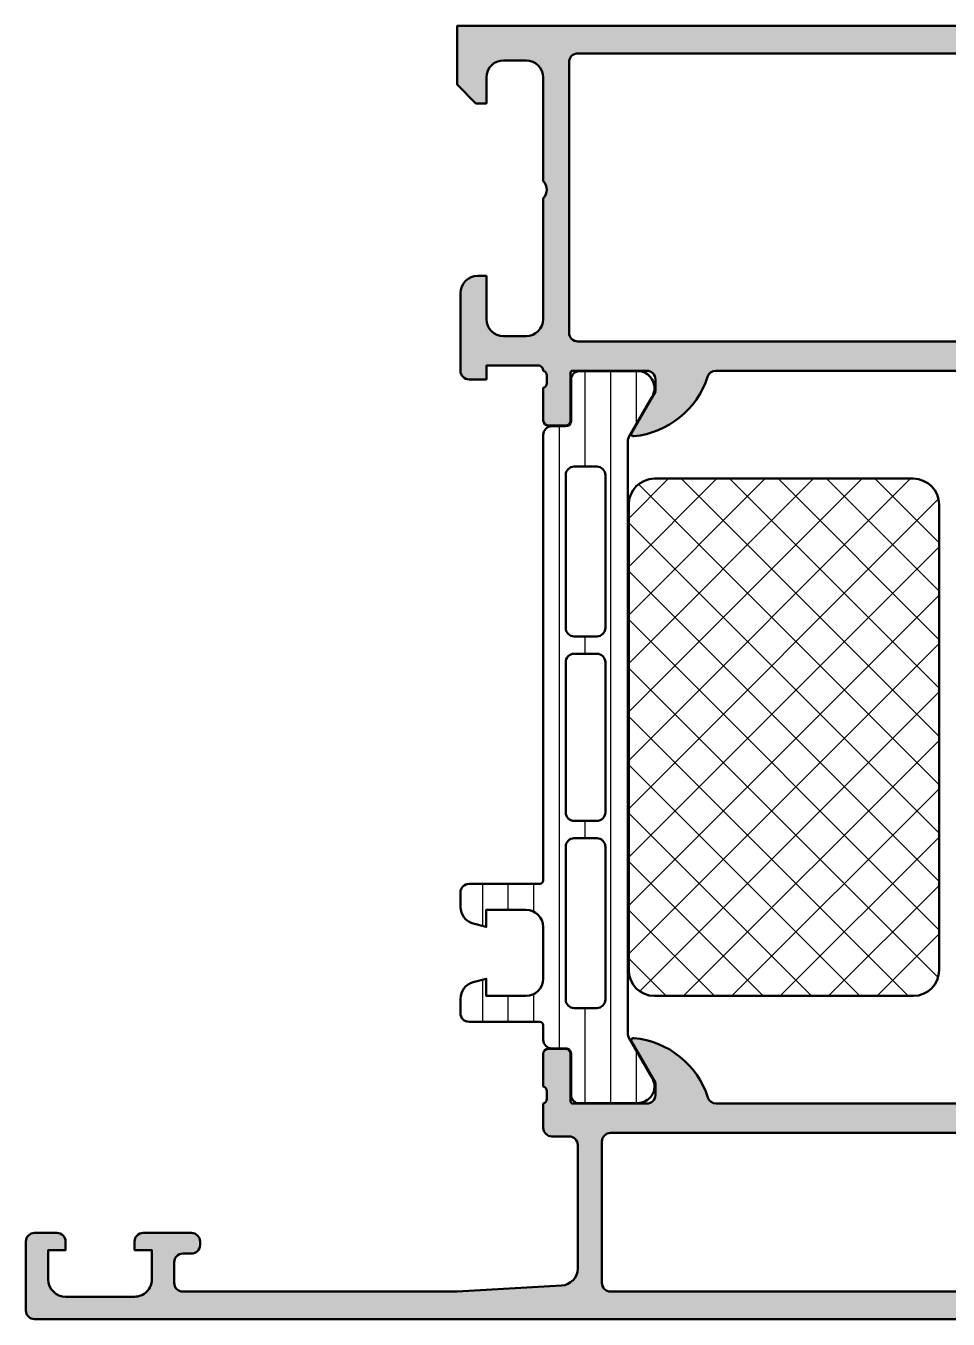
# Model space of a CAD drawing. Extents: x -25 to 69, y 0 to 75.
# Drawn here: x -25 to 28.5, y 0 to 75 of the extents above; entities that cross this region are included whole.
import ezdxf

# ---------------------------------------------------------------- set-up
doc = ezdxf.new("R2010")
doc.units = 0
for name, color, linetype, lineweight in [('0S-Alu contour', 7, 'Continuous', 50), ('0S-Alu hatch', 252, 'Continuous', 25), ('0S-Plastic contour', 254, 'Continuous', 50), ('0S-Plastic hatch', 253, 'Continuous', 25), ('0S-PT contour', 91, 'Continuous', 50), ('0S-PT hatch', 103, 'Continuous', 25)]:
    doc.layers.add(name, color=color, linetype=linetype, lineweight=lineweight)

# ---------------------------------------------------------------- blocks, each defined once
blk = doc.blocks.new('357300__78AA64C2_4FDB_42EE_8AF4_9098BC7667B7_')
at = {"layer": '0S-Alu hatch'}
h = blk.add_hatch(color=256, dxfattribs=at)
edge = h.paths.add_edge_path()
edge.add_line((69.0003723144473, 74.49993932819416), (69.0003723144473, 70.49993908977558))
edge.add_ellipse((68.50034564150978, 70.4999657627131), major_axis=(-0.5000266736489304, 0), ratio=1, start_angle=90.003056330449, end_angle=179.9969436696916, ccw=False)
edge.add_line((68.5003723144473, 69.99993908977558), (67.2003234863223, 69.99993908977558))
edge.add_ellipse((67.20035015925983, 70.49996576271309), major_axis=(-0.5000266736489161, 0), ratio=1, start_angle=0.003056330070023705, end_angle=89.996943669551, ccw=False)
edge.add_line((66.70032348632232, 70.49993908977679), (66.7003234863223, 70.99993932819415))
edge.add_line((66.7003234863223, 70.99993932819415), (67.7003234863223, 70.99993932819415))
edge.add_line((67.7003234863223, 70.99993932819415), (67.7003234863223, 72.69995153522541))
edge.add_arc((66.70033519282032, 72.69996324172342), 0.9999882935705072, 359.999329259861, 450.0006707407811)
edge.add_line((66.7003234863223, 73.69995153522541), (62.70032348632231, 73.69995153522541))
edge.add_arc((62.70043810761055, 72.69983691393716), 1.000114627856514, 90.00656656336221, 179.9934334366156)
edge.add_line((61.7003234863223, 72.6999515352258), (61.7003234863223, 70.99993932819415))
edge.add_line((61.7003234863223, 70.99993932819415), (62.70032348632231, 70.99993932819415))
edge.add_line((62.70032348632231, 70.99993932819415), (62.70032348632231, 70.49993908977558))
edge.add_ellipse((62.20039115037792, 70.49987142571996), major_axis=(-0.4999323405234305, 0), ratio=1, start_angle=89.99224522098501, end_angle=180.0077547790363, ccw=False)
edge.add_line((62.2003234863223, 69.99993908977558), (59.40033569335355, 69.99993908977558))
edge.add_ellipse((59.40036236629105, 70.49996576271309), major_axis=(-0.5000266736489161, 0), ratio=1, start_angle=0.003056330070023705, end_angle=89.99694366955339, ccw=False)
edge.add_line((58.90033569335354, 70.49993908977679), (58.90033569335355, 70.6999207792287))
edge.add_ellipse((59.40037271178521, 70.69988399923322), major_axis=(-0.5000370197843301, 0), ratio=1, start_angle=270.0042416857482, end_angle=359.9957856350814, ccw=False)
edge.add_line((59.40033569335355, 71.19992101764728), (59.90033569335356, 71.19992101764728))
edge.add_arc((59.90039316815634, 71.6998635428445), 0.4999425285009454, 269.9934131156131, 360.0065868844339)
edge.add_line((60.40033569335355, 71.6999210176477), (60.40033569335355, 72.89993322467853))
edge.add_arc((59.90039316815634, 72.89999069948132), 0.4999425285009454, 359.9934131156214, 450.0065868843869)
edge.add_line((59.90033569335356, 73.39993322467853), (44.5004943847598, 73.39993322467853))
edge.add_arc((44.50055894866003, 72.89986866077831), 0.5000645680681834, 90.00739752271738, 179.9926024773131)
edge.add_line((44.0004943847598, 72.89993322467828), (44.0004943847598, 71.59990728473711))
edge.add_line((44.0004943847598, 71.59990728473711), (42.9005187988223, 70.49993146038103))
edge.add_line((42.9005187988223, 70.49993146038103), (42.3005432128848, 70.49993146038103))
edge.add_line((42.3005432128848, 70.49993146038103), (42.3005432128848, 72.0003894624715))
edge.add_arc((41.30045797935807, 72.00029659903524), 1.000085237838173, 0.0053202294919001, 89.99500762115176)
edge.add_line((41.30054512023344, 73.00038183307697), (40.00049629210844, 73.00038183307697))
edge.add_arc((40.00055110079667, 72.00032702477779), 1.000054809801096, 90.00314013440826, 179.997296995918)
edge.add_line((39.00049629210844, 72.00037420368442), (39.00049629210844, 65.99993956661274))
edge.add_arc((39.52533563242678, 65.49993956661274), 0.7248836686984936, 136.3884232636854, 223.6115767363146)
edge.add_line((39.00049629210844, 64.99993956661274), (39.00049629210844, 57.99993956661274))
edge.add_arc((40.0005550898374, 57.9999983643417), 1.000058799457446, 180.003368663758, 269.9966313363592)
edge.add_line((40.00049629210844, 56.99993956661273), (41.30054512023344, 56.99993956661273))
edge.add_arc((41.30045691169161, 58.00002586763949), 1.000086304916792, 270.0050535410243, 359.9950557420427)
edge.add_line((42.3005432128848, 57.99993956661161), (42.3005432128848, 60.49993956661274))
edge.add_line((42.3005432128848, 60.49993956661274), (42.8005432128848, 60.49993956661274))
edge.add_ellipse((42.80045574231587, 59.4998520960438), major_axis=(-1.000087474394151, 0), ratio=1, start_angle=180.0050112561101, end_angle=269.9949887439186, ccw=False)
edge.add_line((43.8005432128848, 59.49993956661324), (43.80048217772855, 54.99993956661274))
edge.add_ellipse((43.30051291834925, 54.99991645497571), major_axis=(-0.4999692599134863, 0), ratio=1, start_angle=89.99647716776269, end_angle=180.0026485613532, ccw=False)
edge.add_line((43.30048217772855, 54.49994719600727), (42.30048217772855, 54.49993956661273))
edge.add_line((42.30048217772855, 54.49993956661273), (42.30048217772855, 55.29993498897602))
edge.add_line((42.30048217772855, 55.29993498897602), (39.30057563781156, 55.29993498897602))
edge.add_arc((39.29992893065075, 55.00072120779245), 0.2992144800645846, 89.87616368119367, 180.1613620482587)
edge.add_arc((39.07955208374423, 54.73235793946336), 0.2788950563274264, 106.4198764194851, 181.1645893740912)
edge.add_line((38.80071463720118, 54.72668953146501), (38.80071463720117, 54.273095531465))
edge.add_arc((39.07958273284437, 54.26743487198796), 0.2789255417371858, 178.8371299271166, 253.575405444649)
edge.add_line((39.00071563720121, 53.99989153146497), (39.00071563720121, 52.11988053145649))
edge.add_ellipse((38.70071563720123, 52.11988053145645), major_axis=(-0.2999999999999829, 0), ratio=1, start_angle=90.00000000000551, end_angle=180, ccw=False)
edge.add_line((38.70071563720126, 51.81988053145648), (37.72074131815839, 51.81988053145648))
edge.add_ellipse((37.72074131815842, 52.11988053145645), major_axis=(-0.2999999999999829, 0), ratio=1, start_angle=0, end_angle=89.9999999999946, ccw=False)
edge.add_line((37.42074131815844, 52.11988053145645), (37.42074131815844, 54.87987853145648))
edge.add_arc((37.30074131815843, 54.87987853145648), 0.1200000000000045, 0, 90)
edge.add_line((37.30074131815843, 54.99987853145649), (33.00071563720121, 54.99987853145649))
edge.add_arc((33.00071563720121, 54.49987853145649), 0.5, 90, 180)
edge.add_line((32.50071563720121, 54.49987853145649), (32.50071563720121, 53.79987853145649))
edge.add_line((32.50071563720121, 53.79987853145649), (33.88221109482356, 51.40705820842891))
edge.add_ellipse((33.76259585255293, 51.33799831610475), major_axis=(-0.1381197846482763, 0), ratio=1, start_angle=84.37742244921287, end_angle=210.0000000000082, ccw=False)
edge.add_ellipse((34.23893887837504, 56.17648739330427), major_axis=(-4.999999999999984, 0), ratio=1, start_angle=17.74841635607021, end_angle=84.37742244920662, ccw=False)
edge.add_arc((29.00071563720121, 54.49987853145644), 0.5000000000000375, 17.74841635607064, 90)
edge.add_line((29.00071563720121, 54.99987853145648), (15.00034179686918, 54.99993920898487))
edge.add_arc((15.00034179686918, 54.49993920898482), 0.5000000000000427, 90, 162.2515836439295)
edge.add_ellipse((9.762118555695352, 56.17654807083265), major_axis=(-4.999999999999989, 0), ratio=1, start_angle=95.62257755079338, end_angle=162.2515836439299, ccw=False)
edge.add_ellipse((10.23846158151747, 51.33805899363313), major_axis=(-0.1381197846482783, 0), ratio=1, start_angle=-30.000000000007788, end_angle=95.6225775507836, ccw=False)
edge.add_line((10.11884633924683, 51.40711888595729), (11.50034179686918, 53.79993920898488))
edge.add_line((11.50034179686918, 53.79993920898488), (11.50034179686918, 54.49993920898487))
edge.add_arc((11.00034179686918, 54.49993920898487), 0.5, 0, 90)
edge.add_line((11.00034179686918, 54.99993920898487), (6.704921132230083, 54.99993920898487))
edge.add_arc((6.70027967430073, 54.88002900563123), 0.1200000000000891, 87.78331413525996, 180)
edge.add_line((6.580279674300641, 54.88002900563123), (6.580279674300641, 52.12003100563123))
edge.add_ellipse((6.280279674300658, 52.1200310056312), major_axis=(-0.2999999999999829, 0), ratio=1, start_angle=90.00000000000551, end_angle=180, ccw=False)
edge.add_line((6.280279674300686, 51.82003100563122), (5.300305355257819, 51.82003100563122))
edge.add_ellipse((5.300305355257847, 52.1200310056312), major_axis=(-0.2999999999999829, 0), ratio=1, start_angle=0, end_angle=89.9999999999946, ccw=False)
edge.add_line((5.000305355257864, 52.1200310056312), (5.000305355257864, 54.00004200563973))
edge.add_arc((4.921438259614646, 54.26758534616263), 0.2789255417371311, 286.4245945553667, 361.1628700728982)
edge.add_line((5.200306355257795, 54.27324600563975), (5.200306355257794, 54.72684000563976))
edge.add_arc((4.921468908714835, 54.73250841363814), 0.2788950563273457, 358.8354106259, 433.5801235805059)
edge.add_arc((4.700248040220429, 54.99993851652835), 0.3000573286819575, 0.0172788439562024, 90.06253238334128)
edge.add_line((4.699920558923622, 55.2999956665044), (1.700012230867287, 55.2999956665044))
edge.add_line((1.700012230867287, 55.2999956665044), (1.700012230867287, 54.50000024414112))
edge.add_line((1.700012230867287, 54.50000024414112), (0.7000122308672873, 54.50000787353565))
edge.add_ellipse((0.6999814720294424, 54.99997714408761), major_axis=(-0.4999692714981221, 0), ratio=1, start_angle=-0.0026472339234828723, end_angle=90.00352491981567, ccw=False)
edge.add_line((0.2000122010649656, 55.00000024414188), (0.1999511659087147, 59.50000024414112))
edge.add_ellipse((1.200038654751836, 59.49991275529539), major_axis=(-1.000087492669935, 0), ratio=1, start_angle=270.00501059553403, end_angle=359.9949876969895, ccw=False)
edge.add_line((1.199951195711036, 60.50000024414112), (1.699951195711037, 60.50000024414112))
edge.add_line((1.699951195711037, 60.50000024414112), (1.699951195711037, 58.00000024414112))
edge.add_arc((2.700038593184096, 58.00008764160375), 1.000087401291883, 180.0050070680665, 269.9949861016792)
edge.add_line((2.699951076501747, 57.00000024414112), (3.999999904626747, 57.00000024414112))
edge.add_arc((3.999941106897779, 58.00005904187009), 1.000058799457453, 270.0033686636412, 359.996631336242)
edge.add_line((4.999999904626747, 58.00000024413908), (4.999999904626747, 65.00000024414112))
edge.add_arc((4.475160564308389, 65.50000024414112), 0.724883668698509, 316.3884232636866, 403.6115767363133)
edge.add_line((4.999999904626747, 66.00000024414112), (4.999999904626747, 72.00043488121082))
edge.add_arc((3.999945095938507, 72.00038770230616), 1.000054809801103, 0.0027030040819815, 89.99685986559176)
edge.add_line((3.999999904626747, 73.00044251060532), (2.699951076501747, 73.00044251060535))
edge.add_arc((2.700037522117391, 72.00035618352157), 1.000086330819877, 90.004952541383, 179.9946171550669)
edge.add_line((1.699951195711042, 72.00045013999929), (1.699951195711037, 70.49999213790943))
edge.add_line((1.699951195711037, 70.49999213790943), (1.099975609773537, 70.49999213790943))
edge.add_line((1.099975609773537, 70.49999213790943), (0, 71.5999679622655))
edge.add_line((0, 71.5999679622655), (0, 75))
edge.add_line((0, 75), (68.5003723144473, 74.99993932247162))
edge.add_ellipse((68.50029848036561, 74.49986548838909), major_axis=(-0.5000738395331946, 0), ratio=1, start_angle=180.0084601690355, end_angle=269.99154048673387, ccw=False)
edge = h.paths.add_edge_path()
edge.add_arc((37.00050881002989, 72.8999304838109), 0.5000027408751199, 0.0003140784807261, 89.99968592142947)
edge.add_line((37.0005115508975, 73.39993322467853), (6.999984645837685, 73.39999390220692))
edge.add_arc((6.999987386705292, 72.8999911613393), 0.500002740875127, 90.00031407857054, 179.9996859215192)
edge.add_line((6.499984645837677, 72.89999390220612), (6.499984645837685, 57.19999719238408))
edge.add_arc((6.999987386705285, 57.19999993325091), 0.5000027408751128, 180.0003140784807, 269.9996859214302)
edge.add_line((6.999984645837685, 56.6999971923833), (37.0005115508975, 56.69993651485492))
edge.add_arc((37.00050881002989, 57.19993925572254), 0.5000027408751199, 270.0003140785706, 359.9996859215192)
edge.add_line((37.5005115508975, 57.1999365148557), (37.5005115508975, 72.89993322467774))
at = {"layer": '0S-Alu contour', "color": 7}
for points in [[(1.699951195711042, 72.00045013999929), (1.699951195711037, 70.49999213790943), (1.099975609773537, 70.49999213790943), (0, 71.5999679622655), (0, 75), (68.5003723144473, 74.99993932247162)], [(69.0003723144473, 74.49993932819416), (69.0003723144473, 70.49993908977558)], [(66.7003234863223, 73.69995153522541), (62.70032348632231, 73.69995153522541)], [(3.999999904626747, 73.00044251060532), (2.699951076501747, 73.00044251060535)], [(6.499984645837677, 72.89999390220612), (6.499984645837685, 57.19999719238408)], [(37.0005115508975, 73.39993322467853), (6.999984645837685, 73.39999390220692)], [(37.5005115508975, 57.1999365148557), (37.5005115508975, 72.89993322467774)], [(41.30054512023344, 73.00038183307697), (40.00049629210844, 73.00038183307697)], [(44.0004943847598, 72.89993322467828), (44.0004943847598, 71.59990728473711), (42.9005187988223, 70.49993146038103), (42.3005432128848, 70.49993146038103), (42.3005432128848, 72.0003894624715)], [(59.90033569335356, 73.39993322467853), (44.5004943847598, 73.39993322467853)], [(60.40033569335355, 71.6999210176477), (60.40033569335355, 72.89993322467853)], [(4.999999904626747, 66.00000024414112), (4.999999904626747, 72.00043488121082)], [(39.00049629210844, 72.00037420368442), (39.00049629210844, 65.99993956661274)], [(61.7003234863223, 72.6999515352258), (61.7003234863223, 70.99993932819415), (62.70032348632231, 70.99993932819415), (62.70032348632231, 70.49993908977558)], [(66.70032348632232, 70.49993908977679), (66.7003234863223, 70.99993932819415), (67.7003234863223, 70.99993932819415), (67.7003234863223, 72.69995153522541)], [(58.90033569335354, 70.49993908977679), (58.90033569335355, 70.6999207792287)], [(59.40033569335355, 71.19992101764728), (59.90033569335356, 71.19992101764728)], [(62.2003234863223, 69.99993908977558), (59.40033569335355, 69.99993908977558)], [(68.5003723144473, 69.99993908977558), (67.2003234863223, 69.99993908977558)], [(4.999999904626747, 58.00000024413908), (4.999999904626747, 65.00000024414112)], [(39.00049629210844, 64.99993956661274), (39.00049629210844, 57.99993956661274)], [(1.199951195711036, 60.50000024414112), (1.699951195711037, 60.50000024414112), (1.699951195711037, 58.00000024414112)], [(42.3005432128848, 57.99993956661161), (42.3005432128848, 60.49993956661274), (42.8005432128848, 60.49993956661274)], [(0.2000122010649656, 55.00000024414188), (0.1999511659087147, 59.50000024414112)], [(43.8005432128848, 59.49993956661324), (43.80048217772855, 54.99993956661274)], [(2.699951076501747, 57.00000024414112), (3.999999904626747, 57.00000024414112)], [(6.999984645837685, 56.6999971923833), (37.0005115508975, 56.69993651485492)], [(40.00049629210844, 56.99993956661273), (41.30054512023344, 56.99993956661273)], [(4.699920558923622, 55.2999956665044), (1.700012230867287, 55.2999956665044), (1.700012230867287, 54.50000024414112), (0.7000122308672873, 54.50000787353565)], [(6.580279674300641, 54.88002900563123), (6.580279674300641, 52.12003100563123)], [(11.00034179686918, 54.99993920898487), (6.704921132230083, 54.99993920898487)], [(29.00071563720121, 54.99987853145648), (15.00034179686918, 54.99993920898487)], [(37.30074131815843, 54.99987853145649), (33.00071563720121, 54.99987853145649)], [(37.42074131815844, 52.11988053145645), (37.42074131815844, 54.87987853145648)], [(43.30048217772855, 54.49994719600727), (42.30048217772855, 54.49993956661273), (42.30048217772855, 55.29993498897602), (39.30057563781156, 55.29993498897602)], [(5.200306355257795, 54.27324600563975), (5.200306355257794, 54.72684000563976)], [(10.11884633924683, 51.40711888595729), (11.50034179686918, 53.79993920898488), (11.50034179686918, 54.49993920898487)], [(32.50071563720121, 54.49987853145649), (32.50071563720121, 53.79987853145649), (33.88221109482356, 51.40705820842891)], [(38.80071463720118, 54.72668953146501), (38.80071463720117, 54.273095531465)], [(5.000305355257864, 52.1200310056312), (5.000305355257864, 54.00004200563973)], [(39.00071563720121, 53.99989153146497), (39.00071563720121, 52.11988053145649)], [(6.280279674300686, 51.82003100563122), (5.300305355257819, 51.82003100563122)], [(38.70071563720126, 51.81988053145648), (37.72074131815839, 51.81988053145648)]]:
    blk.add_lwpolyline(points, dxfattribs=at)
at = {"layer": '0S-Alu contour', "color": 7, "extrusion": (0, 0, -1)}
for centre, radius, start, end in [((-68.50029848036561, 74.49986548838909), 0.5000738395331946, 90.00845951326615, 179.9915398309645), ((-59.40037271178521, 70.69988399923322), 0.5000370197843301, 0.0042143649185963, 89.99575831425183), ((-59.40036236629105, 70.49996576271309), 0.5000266736489161, 270.0030563304466, 359.99694366993), ((-62.20039115037792, 70.49987142571996), 0.4999323405234305, 179.9922452209637, 270.007754779015), ((-67.20035015925983, 70.49996576271309), 0.5000266736489161, 270.003056330449, 359.99694366993), ((-68.50034564150978, 70.4999657627131), 0.5000266736489304, 180.0030563303085, 269.996943669551), ((-1.200038654751836, 59.49991275529539), 1.000087492669935, 0.0050123030105428, 89.99498940446594), ((-42.80045574231587, 59.4998520960438), 1.000087474394151, 90.00501125608142, 179.9949887438899), ((-0.6999814720294424, 54.99997714408761), 0.4999692714981221, 269.9964750801843, 0.0026472339235282), ((-43.30051291834925, 54.99991645497571), 0.4999692599134863, 179.9973514386468, 270.0035228322374), ((-9.762118555695352, 56.17654807083265), 4.999999999999989, 197.7484163560702, 264.3774224492066), ((-34.23893887837504, 56.17648739330427), 4.999999999999984, 275.6225775507935, 342.2515836439298), ((-5.300305355257847, 52.1200310056312), 0.2999999999999829, 270.0000000000054, 0), ((-6.280279674300658, 52.1200310056312), 0.2999999999999829, 180, 269.9999999999945), ((-37.72074131815842, 52.11988053145645), 0.2999999999999829, 270.0000000000054, 0), ((-38.70071563720123, 52.11988053145645), 0.2999999999999829, 180, 269.9999999999945), ((-10.23846158151747, 51.33805899363313), 0.1381197846482783, 264.3774224492164, 30.00000000000779), ((-33.76259585255293, 51.33799831610475), 0.1381197846482763, 149.9999999999918, 275.6225775507872)]:
    blk.add_arc(centre, radius, start, end, dxfattribs=at)
at = {"layer": '0S-Alu contour', "color": 7}
for centre, radius, start, end in [((62.70043810761055, 72.69983691393716), 1.000114627856514, 90.00656656336221, 179.9934334366156), ((66.70033519282032, 72.69996324172342), 0.9999882935705072, 359.999329259861, 90.0006707407811), ((2.700037522117391, 72.00035618352157), 1.000086330819877, 90.004952541383, 179.9946171550669), ((3.999945095938507, 72.00038770230616), 1.000054809801103, 0.0027030040819815, 89.99685986559176), ((6.999987386705292, 72.8999911613393), 0.500002740875127, 90.00031407857054, 179.9996859215192), ((37.00050881002989, 72.8999304838109), 0.5000027408751199, 0.0003140784807261, 89.99968592142947), ((40.00055110079667, 72.00032702477779), 1.000054809801096, 90.00314013440826, 179.997296995918), ((41.30045797935807, 72.00029659903524), 1.000085237838173, 0.0053202294919001, 89.99500762115176), ((44.50055894866003, 72.89986866077831), 0.5000645680681834, 90.00739752271738, 179.9926024773131), ((59.90039316815634, 72.89999069948132), 0.4999425285009454, 359.9934131156214, 90.00658688438686), ((59.90039316815634, 71.6998635428445), 0.4999425285009454, 269.9934131156131, 0.0065868844339472), ((4.475160564308389, 65.50000024414112), 0.724883668698509, 316.3884232636866, 43.6115767363134), ((39.52533563242678, 65.49993956661274), 0.7248836686984936, 136.3884232636854, 223.6115767363146), ((2.700038593184096, 58.00008764160375), 1.000087401291883, 180.0050070680665, 269.9949861016792), ((3.999941106897779, 58.00005904187009), 1.000058799457453, 270.0033686636412, 359.996631336242), ((40.0005550898374, 57.9999983643417), 1.000058799457446, 180.003368663758, 269.9966313363592), ((41.30045691169161, 58.00002586763949), 1.000086304916792, 270.0050535410243, 359.9950557420427), ((6.999987386705285, 57.19999993325091), 0.5000027408751128, 180.0003140784807, 269.9996859214302), ((37.00050881002989, 57.19993925572254), 0.5000027408751199, 270.0003140785706, 359.9996859215192), ((4.700248040220429, 54.99993851652835), 0.3000573286819575, 0.0172788439562024, 90.06253238334128), ((4.921468908714835, 54.73250841363814), 0.2788950563273457, 358.8354106259, 73.58012358050588), ((6.70027967430073, 54.88002900563123), 0.1200000000000891, 87.78331413525996, 180), ((11.00034179686918, 54.49993920898487), 0.5, 0, 90), ((15.00034179686918, 54.49993920898482), 0.5000000000000427, 90, 162.2515836439295), ((29.00071563720121, 54.49987853145644), 0.5000000000000375, 17.74841635607064, 90), ((33.00071563720121, 54.49987853145649), 0.5, 90, 180), ((37.30074131815843, 54.87987853145648), 0.1200000000000045, 0, 90), ((39.07955208374423, 54.73235793946336), 0.2788950563274264, 106.4198764194851, 181.1645893740912), ((39.29992893065075, 55.00072120779245), 0.2992144800645846, 89.87616368119367, 180.1613620482587), ((4.921438259614646, 54.26758534616263), 0.2789255417371311, 286.4245945553667, 1.162870072898135), ((39.07958273284437, 54.26743487198796), 0.2789255417371858, 178.8371299271166, 253.575405444649)]:
    blk.add_arc(centre, radius, start, end, dxfattribs=at)
blk = doc.blocks.new('284033__94331732_749F_4A9E_AFB3_BA4EADB7311E___E034FAF8_ACB2_41A0_BE92_B7DD3A9363CE_')
at = {"layer": '0S-Plastic hatch'}
h = blk.add_hatch(dxfattribs=at)
h.set_pattern_fill('ANSI31', color=256, scale=0.4680000000000001, angle=45, style=0)
h.set_pattern_definition([(90, (0, 0), (-1.4859, 0), [])])
edge = h.paths.add_edge_path()
edge.add_line((5.000000000000007, 51.28262305137141), (4.999977078442007, 25.44125624181923))
edge.add_ellipse((4.795838212819973, 25.44537504065857), major_axis=(-0.2041804127758836, 0), ratio=1, start_angle=90.48506106571949, end_angle=178.8441310561823, ccw=False)
edge.add_line((4.797566765715245, 25.24120194481532), (0.6975667657269611, 25.24120194481533))
edge.add_arc((0.6975667657269611, 24.74120194481538), 0.4999999999999467, 90, 180)
edge.add_line((0.1975667657270144, 24.74120194481538), (0.1975667657270179, 23.91045272142771))
edge.add_arc((1.197566765727088, 23.91045272142774), 1.000000000000071, 180, 254.9999999989175)
edge.add_line((0.9387477206063005, 22.94452689514349), (1.697566765726961, 22.74120194481533))
edge.add_line((1.697566765726961, 22.74120194481533), (1.697566765726953, 23.74120194481533))
edge.add_line((1.697566765726953, 23.74120194481533), (3.997566765715369, 23.74120194481532))
edge.add_ellipse((3.995857731874288, 22.73707597213773), major_axis=(-1.004127427074068, 0), ratio=1, start_angle=180.229859678484, end_angle=269.902482024915, ccw=False)
edge.add_line((4.999977078441995, 22.74110432798484), (4.999977078442, 19.74122597384118))
edge.add_ellipse((3.995857519994096, 19.74532842901696), major_axis=(-1.004127938958021, 0), ratio=1, start_angle=90.09753001532027, end_angle=179.7659122786844, ccw=False)
edge.add_line((3.997566765715304, 18.74120194481532), (1.697566765726961, 18.74120194481532))
edge.add_line((1.697566765726961, 18.74120194481532), (1.697566765726847, 19.74120194481526))
edge.add_line((1.697566765726847, 19.74120194481526), (0.9387477206062727, 19.53787699445701))
edge.add_arc((1.197566765726875, 18.57195116817335), 0.9999999999994582, 105.0000000010809, 180)
edge.add_line((0.1975667657274177, 18.57195116817335), (0.1975667657269611, 17.74120194481532))
edge.add_arc((0.6975667657269611, 17.74120194481532), 0.5, 180, 270)
edge.add_line((0.6975667657269609, 17.24120194481532), (4.79756676571533, 17.24120194481532))
edge.add_ellipse((4.797566765715323, 17.04120194481533), major_axis=(-0.1999999999999851, 0), ratio=1, start_angle=180, end_angle=269.99999999999795, ccw=False)
edge.add_line((4.997566765715308, 17.04120194481533), (4.998887310705256, 16.20012969968745))
edge.add_arc((5.498884631371034, 16.20010891048474), 0.4999973210979704, 179.9976177199981, 269.9982316841398)
edge.add_line((5.498869199986727, 15.7001115896249), (6.309200532801632, 15.70008296320669))
edge.add_ellipse((6.309189666567313, 15.40008296340349), major_axis=(-0.2999999999999952, 0), ratio=1, start_angle=179.9979247021016, end_angle=269.99792470211383, ccw=False)
edge.add_line((6.609189666370516, 15.4000720971691), (6.608770786157727, 13.00007372783067))
edge.add_arc((7.057627281652365, 12.97887263937408), 0.4493569179388166, 177.2957264755713, 276.5327721693626)
edge.add_line((7.108751292552964, 12.53243342155277), (10.58529278835882, 12.54512764940585))
edge.add_arc((10.49731252460511, 13.49363459361769), 0.9525785794506665, 275.2993971921625, 394.2942190437448)
edge.add_line((11.28429022210338, 14.03035803606135), (9.965903224316342, 16.31406263731645))
edge.add_ellipse((10.398924995957, 16.56404692739323), major_axis=(-0.5000000000000073, 0), ratio=1, start_angle=-0.002015393048509395, end_angle=29.997921301461588, ccw=False)
edge.add_line((9.89892499626632, 16.56406451501544), (9.900011308697401, 50.91833327061445))
edge.add_ellipse((10.40001130835025, 50.91831463745524), major_axis=(-0.5000000000000449, 0), ratio=1, start_angle=329.9979281027696, end_angle=359.9978647972848, ccw=False)
edge.add_line((9.967007647098214, 51.16833029564964), (11.28556007655461, 53.45193938489901))
edge.add_arc((10.44432701033437, 53.99260478064954), 0.9999960709244795, 327.2709086022734, 441.8163166502147)
edge.add_line((10.58667351121614, 54.98241770012024), (7.110132015410314, 54.98254434758433))
edge.add_arc((7.110111265540403, 54.4825483705693), 0.4999959774455861, 89.9976222209271, 179.9982271832751)
edge.add_line((6.610115288334159, 54.48256384118928), (6.610360308914984, 52.08256544780359))
edge.add_ellipse((6.310360309111779, 52.08257631403791), major_axis=(-0.299999999999997, 0), ratio=1, start_angle=89.9979247021152, end_angle=179.9979247021016, ccw=False)
edge.add_line((6.310349442877466, 51.7825763142347), (5.500018110062541, 51.78260494065289))
edge.add_arc((5.499997320859854, 51.28260761998711), 0.4999973210979775, 89.99761772008878, 179.9982316841069)
edge = h.paths.add_edge_path()
edge.add_line((6.299448698573677, 40.09119569945664), (6.299448698573684, 48.9411895959409))
edge.add_ellipse((6.799448700661315, 48.94118959412278), major_axis=(-0.5000000020876314, 0), ratio=1, start_angle=269.9981008973829, end_angle=360, ccw=False)
edge.add_line((6.799465273458132, 49.44118959593576), (8.099459379726042, 49.44118959593575))
edge.add_ellipse((8.099463019082663, 48.94119323529238), major_axis=(-0.4999963606566104, 0), ratio=1, start_angle=179.9995829571355, end_angle=270.0004170425845, ccw=False)
edge.add_line((8.599459379726026, 48.94118959593332), (8.59945937972602, 40.09119569945146))
edge.add_ellipse((8.099463019082762, 40.09119206009469), major_axis=(-0.4999963606565038, 0), ratio=1, start_angle=89.99958295740493, end_angle=180.0004170428646, ccw=False)
edge.add_line((8.09945937972605, 39.59119569945143), (6.799465273413304, 39.59119569945144))
edge.add_ellipse((6.799448700730984, 40.09119570133409), major_axis=(-0.5000000021573078, 0), ratio=1, start_angle=0, end_angle=90.00189908949642, ccw=False)
edge = h.paths.add_edge_path()
edge.add_line((8.599459379736416, 38.09119570015509), (8.599459379736407, 29.39118959663942))
edge.add_ellipse((8.099459379736416, 29.39118959663421), major_axis=(-0.4999999999999929, 0), ratio=1, start_angle=90.0000000000008, end_angle=180, ccw=False)
edge.add_line((8.099459379736423, 28.89118959663422), (6.799448698584065, 28.89118959663422))
edge.add_ellipse((6.799448698584065, 29.39118959663421), major_axis=(-0.5, 0), ratio=1, start_angle=0, end_angle=90, ccw=False)
edge.add_line((6.299448698584065, 29.39118959663421), (6.29944869858405, 38.0911957001551))
edge.add_ellipse((6.799448698584058, 38.09119570014989), major_axis=(-0.5000000000000071, 0), ratio=1, start_angle=269.99999999880555, end_angle=360, ccw=False)
edge.add_line((6.799448698594481, 38.59119570014989), (8.099459379746804, 38.59119570014989))
edge.add_ellipse((8.099459379736402, 38.09119570014988), major_axis=(-0.5000000000000142, 0), ratio=1, start_angle=180, end_angle=269.999999998808, ccw=False)
edge = h.paths.add_edge_path()
edge.add_line((8.599459379736407, 27.39118959663422), (8.599459379736407, 18.54121095894414))
edge.add_ellipse((8.099444120947354, 18.54121095893894), major_axis=(-0.5000152587890554, 0), ratio=1, start_angle=89.9999999999992, end_angle=180, ccw=False)
edge.add_line((8.099444120947346, 18.04119570014989), (6.799433439795002, 18.04119570014989))
edge.add_ellipse((6.799433439794995, 18.54118044136082), major_axis=(-0.4999847412109269, 0), ratio=1, start_angle=0, end_angle=90.0000000000008, ccw=False)
edge.add_line((6.299448698584068, 18.54118044136082), (6.299448698584072, 27.39118959663935))
edge.add_ellipse((6.799448700671689, 27.39118959482125), major_axis=(-0.5000000020876172, 0), ratio=1, start_angle=269.9981008973846, end_angle=360, ccw=False)
edge.add_line((6.799465273468491, 27.89118959663421), (8.099459379736407, 27.89118959663421))
edge.add_ellipse((8.099463019093086, 27.39119323599089), major_axis=(-0.4999963606565713, 0), ratio=1, start_angle=179.9995829571355, end_angle=270.00041704259104, ccw=False)
at = {"layer": '0S-Alu contour', "color": 7}
for points in [[(6.299448698573677, 40.09119569945664), (6.299448698573684, 48.9411895959409)], [(6.799465273458132, 49.44118959593576), (8.099459379726042, 49.44118959593575)], [(8.599459379726026, 48.94118959593332), (8.59945937972602, 40.09119569945146)], [(8.09945937972605, 39.59119569945143), (6.799465273413304, 39.59119569945144)], [(6.799448698594481, 38.59119570014989), (8.099459379746804, 38.59119570014989)], [(6.299448698584065, 29.39118959663421), (6.29944869858405, 38.0911957001551)], [(8.599459379736416, 38.09119570015509), (8.599459379736407, 29.39118959663942)], [(8.099459379736423, 28.89118959663422), (6.799448698584065, 28.89118959663422)], [(6.799465273468491, 27.89118959663421), (8.099459379736407, 27.89118959663421)], [(6.299448698584068, 18.54118044136082), (6.299448698584072, 27.39118959663935)], [(8.599459379736407, 27.39118959663422), (8.599459379736407, 18.54121095894414)], [(8.099444120947346, 18.04119570014989), (6.799433439795002, 18.04119570014989)]]:
    blk.add_lwpolyline(points, dxfattribs=at)
at = {"layer": '0S-Alu contour', "color": 7, "extrusion": (0, 0, -1)}
for centre, radius, start, end in [((-6.799448700661315, 48.94118959412278), 0.5000000020876314, 0, 90.00189910261706), ((-8.099463019082663, 48.94119323529238), 0.4999963606566104, 89.99958295741548, 180.0004170428646), ((-6.799448700730984, 40.09119570133409), 0.5000000021573078, 269.9981009105036, 0), ((-8.099463019082762, 40.09119206009469), 0.4999963606565038, 179.9995829571354, 270.0004170425951), ((-6.799448698584058, 38.09119570014989), 0.5000000000000071, 0, 90.00000000119446), ((-8.099459379736402, 38.09119570014988), 0.5000000000000142, 90.00000000119202, 180), ((-6.799448698584065, 29.39118959663421), 0.5, 270, 0), ((-8.099459379736416, 29.39118959663421), 0.4999999999999929, 180, 269.9999999999992), ((-6.799448700671689, 27.39118959482125), 0.5000000020876172, 0, 90.00189910261543), ((-8.099463019093086, 27.39119323599089), 0.4999963606565713, 89.99958295740896, 180.0004170428646), ((-6.799433439794995, 18.54118044136082), 0.4999847412109269, 269.9999999999992, 0), ((-8.099444120947354, 18.54121095893894), 0.5000152587890554, 180, 270.0000000000008)]:
    blk.add_arc(centre, radius, start, end, dxfattribs=at)
at = {"layer": '0S-Plastic contour', "color": 7}
for points in [[(10.58667351121614, 54.98241770012024), (7.110132015410314, 54.98254434758433)], [(6.610115288334159, 54.48256384118928), (6.610360308914984, 52.08256544780359)], [(9.967007647098214, 51.16833029564964), (11.28556007655461, 53.45193938489901)], [(6.310349442877466, 51.7825763142347), (5.500018110062541, 51.78260494065289)], [(5.000000000000007, 51.28262305137141), (4.999977078442007, 25.44125624181923)], [(9.89892499626632, 16.56406451501544), (9.900011308697401, 50.91833327061445)], [(4.797566765715245, 25.24120194481532), (0.6975667657269611, 25.24120194481533)], [(0.1975667657270144, 24.74120194481538), (0.1975667657270179, 23.91045272142771)], [(0.9387477206063005, 22.94452689514349), (1.697566765726961, 22.74120194481533), (1.697566765726953, 23.74120194481533), (3.997566765715369, 23.74120194481532)], [(4.999977078441995, 22.74110432798484), (4.999977078442, 19.74122597384118)], [(3.997566765715304, 18.74120194481532), (1.697566765726961, 18.74120194481532), (1.697566765726847, 19.74120194481526), (0.9387477206062727, 19.53787699445701)], [(0.1975667657274177, 18.57195116817335), (0.1975667657269611, 17.74120194481532)], [(0.6975667657269609, 17.24120194481532), (4.79756676571533, 17.24120194481532)], [(4.997566765715308, 17.04120194481533), (4.998887310705256, 16.20012969968745)], [(11.28429022210338, 14.03035803606135), (9.965903224316342, 16.31406263731645)], [(5.498869199986727, 15.7001115896249), (6.309200532801632, 15.70008296320669)], [(6.609189666370516, 15.4000720971691), (6.608770786157727, 13.00007372783067)], [(7.108751292552964, 12.53243342155277), (10.58529278835882, 12.54512764940585)]]:
    blk.add_lwpolyline(points, dxfattribs=at)
for centre, radius, start, end in [((7.110111265540403, 54.4825483705693), 0.4999959774455861, 89.9976222209271, 179.9982271832751), ((10.44432701033437, 53.99260478064954), 0.9999960709244795, 327.2709086022734, 81.81631665021466), ((5.499997320859854, 51.28260761998711), 0.4999973210979775, 89.99761772008878, 179.9982316841069), ((0.6975667657269611, 24.74120194481538), 0.4999999999999467, 90, 180), ((1.197566765727088, 23.91045272142774), 1.000000000000071, 180, 254.9999999989175), ((1.197566765726875, 18.57195116817335), 0.9999999999994582, 105.0000000010809, 180), ((0.6975667657269611, 17.74120194481532), 0.5, 180, 270), ((5.498884631371034, 16.20010891048474), 0.4999973210979704, 179.9976177199981, 269.9982316841398), ((10.49731252460511, 13.49363459361769), 0.9525785794506665, 275.2993971921625, 34.29421904374479), ((7.057627281652365, 12.97887263937408), 0.4493569179388166, 177.2957264755713, 276.5327721693626)]:
    blk.add_arc(centre, radius, start, end, dxfattribs=at)
at = {"layer": '0S-Plastic contour', "color": 7, "extrusion": (0, 0, -1)}
for centre, radius, start, end in [((-6.310360309111779, 52.08257631403791), 0.299999999999997, 180.0020752978985, 270.0020752978848), ((-10.40001130835025, 50.91831463745524), 0.5000000000000449, 0.0021352027151592, 30.00207189723037), ((-4.795838212819973, 25.44537504065857), 0.2041804127758837, 181.1558689438178, 269.5149389342805), ((-3.995857731874288, 22.73707597213773), 1.004127427074068, 90.09751797508503, 179.770140321516), ((-3.995857519994096, 19.74532842901696), 1.004127938958021, 180.2340877213157, 269.9024699846797), ((-4.797566765715323, 17.04120194481533), 0.1999999999999851, 90.00000000000205, 180), ((-10.398924995957, 16.56404692739323), 0.5000000000000073, 330.0020786985385, 0.0020153930485069), ((-6.309189666567313, 15.40008296340349), 0.2999999999999952, 90.00207529788617, 180.0020752978985)]:
    blk.add_arc(centre, radius, start, end, dxfattribs=at)
blk = doc.blocks.new('368570__2AC878E0_2593_4FFC_9DDF_7C6ECCA46B64_')
at = {"layer": '0S-PT hatch'}
h = blk.add_hatch(dxfattribs=at)
h.set_pattern_fill('ANSI37', color=256, scale=0.625, angle=90, style=0)
h.set_pattern_definition([(135, (0, 0), (-1.403165018917055, -1.403165018917055), []), (225, (0, 0), (1.403165018917055, -1.403165018917055), [])])
edge = h.paths.add_edge_path()
edge.add_ellipse((26.45259110268165, 47.2411988927024), major_axis=(-1.5, 0), ratio=1, start_angle=180, end_angle=270, ccw=False)
edge.add_line((27.95259110268165, 47.2411988927024), (27.95259110268166, 20.2411988927024))
edge.add_ellipse((26.45259110268165, 20.2411988927024), major_axis=(-1.5, 0), ratio=1, start_angle=90, end_angle=180, ccw=False)
edge.add_line((26.45259110268165, 18.7411988927024), (11.45259110268165, 18.7411988927024))
edge.add_ellipse((11.45259110268165, 20.2411988927024), major_axis=(-1.5, 0), ratio=1, start_angle=0, end_angle=90, ccw=False)
edge.add_line((9.952591102681652, 20.2411988927024), (9.952591102681652, 47.2411988927024))
edge.add_ellipse((11.45259110268165, 47.2411988927024), major_axis=(-1.5, 0), ratio=1, start_angle=270, end_angle=360, ccw=False)
edge.add_line((11.45259110268165, 48.74119889270239), (26.45259110268165, 48.74119889270239))
at = {"layer": '0S-PT contour', "color": 7}
for points in [[(11.45259110268165, 48.74119889270239), (26.45259110268165, 48.74119889270239)], [(9.952591102681652, 20.2411988927024), (9.952591102681652, 47.2411988927024)], [(27.95259110268165, 47.2411988927024), (27.95259110268166, 20.2411988927024)], [(26.45259110268165, 18.7411988927024), (11.45259110268165, 18.7411988927024)]]:
    blk.add_lwpolyline(points, dxfattribs=at)
at = {"layer": '0S-PT contour', "color": 7, "extrusion": (0, 0, -1)}
for centre, start, end in [((-11.45259110268165, 47.2411988927024), 0, 90), ((-26.45259110268165, 47.2411988927024), 90, 180), ((-11.45259110268165, 20.2411988927024), 270, 0), ((-26.45259110268165, 20.2411988927024), 180, 270)]:
    blk.add_arc(centre, 1.5, start, end, dxfattribs=at)
blk = doc.blocks.new('347280__CB46911F_4B9B_4A13_ADDA_D008E22F5BAC_')
at = {"layer": '0S-Alu hatch'}
h = blk.add_hatch(color=256, dxfattribs=at)
edge = h.paths.add_edge_path()
edge.add_line((43.29990389394516, 10.49999952697544), (37.5000000839209, 10.49999952697544))
edge.add_arc((37.49999644456426, 10.00000316633207), 0.4999963606566121, 89.99958295741384, 180.0004170428646)
edge.add_line((37.0000000839209, 9.999999526973012), (37.0000000839209, 2.80000305557041))
edge.add_arc((38.00001990706873, 2.80002287871824), 1.000019823344305, 180.0011357606123, 269.9988642398075)
edge.add_line((38.0000000839209, 1.800003055570409), (41.29998787688963, 1.800003055570414))
edge.add_arc((41.30001889232068, 2.799971920933788), 0.999968865844368, 269.9982228913717, 360.0017839387354)
edge.add_line((42.29998775768036, 2.80000305556899), (42.29998775768035, 4.500000003812602))
edge.add_line((42.29998775768035, 4.500000003812602), (42.89999386119598, 4.500000003812602))
edge.add_line((42.89999386119598, 4.500000003812602), (44, 3.400001529691509))
edge.add_line((44, 3.400001529691509), (44, 0))
edge.add_line((44, 0), (-24.50000659179933, -2.9e-15))
edge.add_ellipse((-24.50001022786222, 0.499996363937113), major_axis=(-0.499996363950337, 0), ratio=1, start_angle=-0.0004171022873720176, end_angle=90.00041666514483, ccw=False)
edge.add_line((-25.00000659179931, 0.5000000038147594), (-25.00000659179932, 4.500000003812603))
edge.add_ellipse((-24.50001023115599, 4.50000364316926), major_axis=(-0.4999963606565819, 0), ratio=1, start_angle=-90.0004170425861, end_angle=0.00041704286462618256, ccw=False)
edge.add_line((-24.50000659179935, 5.000000003812597), (-23.19998828125246, 5.000000003812599))
edge.add_ellipse((-23.19996802631572, 4.500050774159865), major_axis=(-0.4999492300630374, 0), ratio=1, start_angle=179.9941815559629, end_angle=270.00232128048253, ccw=False)
edge.add_line((-22.70001879883057, 4.500000003812795), (-22.70001879883057, 4.000000003812601))
edge.add_line((-22.70001879883057, 4.000000003812601), (-23.70001879883057, 4.000000003812601))
edge.add_line((-23.70001879883057, 4.000000003812601), (-23.70001879883059, 2.30000305557042))
edge.add_arc((-22.69997562033102, 2.300046234069975), 1.000043179431718, 180.002473839011, 269.9975261610273)
edge.add_line((-22.70001879883059, 1.300003055570408), (-18.69998828125245, 1.300003055570416))
edge.add_arc((-18.69997154912291, 2.299955806839036), 0.9999527514086087, 269.9990412742967, 360.0027072808267)
edge.add_line((-17.70001879883058, 2.300003055570678), (-17.70001879883057, 4.000000003812601))
edge.add_line((-17.70001879883057, 4.000000003812601), (-18.70001879883057, 4.000000003812601))
edge.add_line((-18.70001879883057, 4.000000003812601), (-18.70001879883057, 4.500000003812601))
edge.add_ellipse((-18.19997006305658, 4.499951268038614), major_axis=(-0.5000487381489312, 0), ratio=1, start_angle=270.0055841640051, end_angle=359.99441583604505, ccw=False)
edge.add_line((-18.20001879883055, 5.000000003812601), (-15.40000048828369, 5.000000003812598))
edge.add_ellipse((-15.39998668829898, 4.500013803797314), major_axis=(-0.499986200205729, 0), ratio=1, start_angle=179.9984185945516, end_angle=270.00158140540765, ccw=False)
edge.add_line((-14.9000004882837, 4.500000003812258), (-14.90000048828369, 4.300003055570419))
edge.add_ellipse((-15.39998760670749, 4.299990173994212), major_axis=(-0.4999871185897355, 0), ratio=1, start_angle=89.99852384206991, end_angle=180.0014761580921, ccw=False)
edge.add_line((-15.40000048828369, 3.800003055570416), (-15.90000048828371, 3.80000305557041))
edge.add_arc((-15.89999774741609, 3.300000314702791), 0.5000027408751319, 90.00031407857217, 179.9996859215192)
edge.add_line((-16.4000004882837, 3.300003055569614), (-16.4000004882837, 2.099998477933715))
edge.add_arc((-15.9000041276403, 2.099994838577086), 0.4999963606566388, 179.9995829571354, 270.0004170425837)
edge.add_line((-15.90000048828369, 1.599998477933692), (-6.5917993268e-06, 1.599998477933694))
edge.add_line((-6.5917993268e-06, 1.599998477933694), (6.057030761716255, 1.94611359023838))
edge.add_arc((6.000002736613232, 2.944476824613401), 0.9999906716559431, 273.2692693520084, 360.0006706298243)
edge.add_line((6.999993408200676, 2.944488529202714), (6.999993408200673, 10.09999800109651))
edge.add_arc((6.499996280832469, 10.10000087372833), 0.4999971273764557, 359.9996708184944, 450.0003291812464)
edge.add_line((6.49999340820068, 10.59999800109653), (5.500000014264109, 10.59999800109653))
edge.add_ellipse((5.500000014264109, 11.09999800109654), major_axis=(-0.5000000000000036, 0), ratio=1, start_angle=0, end_angle=90, ccw=False)
edge.add_line((5.000000014264106, 11.09999800109654), (5.000000000000007, 12.5))
edge.add_arc((4.921163553456963, 12.7675205919931), 0.2788950563274259, 286.4198764194927, 361.1645893740982)
edge.add_line((5.200001000000002, 12.77318899999148), (5.200001, 13.2267829999915))
edge.add_arc((4.921132904356845, 13.23244365946856), 0.2789255417371365, 358.8371299271119, 433.5754054446457)
edge.add_line((5.000000000000007, 13.49998699999149), (5, 15.37999799999999))
edge.add_ellipse((5.300000000000011, 15.37999799999999), major_axis=(-0.3000000000000114, 0), ratio=1, start_angle=270, end_angle=360, ccw=False)
edge.add_line((5.300000000000011, 15.679998), (6.279974319042786, 15.679998))
edge.add_ellipse((6.279974319042793, 15.37999799999999), major_axis=(-0.3000000000000024, 0), ratio=1, start_angle=180, end_angle=270.00000000000136, ccw=False)
edge.add_line((6.579974319042795, 15.37999799999999), (6.57997431904279, 12.62000000000001))
edge.add_arc((6.699974319042802, 12.62000000000001), 0.1200000000000116, 180, 270)
edge.add_line((6.699974319042802, 12.5), (11, 12.50000000000001))
edge.add_arc((11, 13.00000000000001), 0.4999999999999983, 270.0000000000008, 360)
edge.add_line((11.5, 13.00000000000001), (11.50000000000001, 13.70000000000001))
edge.add_line((11.50000000000001, 13.70000000000001), (10.11850454237761, 16.09282032302756))
edge.add_ellipse((10.23811978464827, 16.1618802153517), major_axis=(-0.1381197846482964, 0), ratio=1, start_angle=-97.7024374940961, end_angle=29.999999999993122, ccw=False)
edge.add_ellipse((9.79050139666439, 11.32052898054744), major_axis=(-5.000000000000201, 0), ratio=1, start_angle=197.7797254267175, end_angle=264.6507719903808, ccw=False)
edge.add_arc((15.02780767898353, 12.99999999999978), 0.4999999999997855, 197.7797254267192, 270.0000000000008)
edge.add_line((15.02780767898354, 12.5), (28.97219232101645, 12.5))
edge.add_arc((28.97219232101647, 13.00000000000009), 0.5000000000000889, 269.9999999999984, 342.2202745732802)
edge.add_ellipse((34.2094986033356, 11.32052898054775), major_axis=(-4.999999999999885, 0), ratio=1, start_angle=275.3492280096194, end_angle=342.2202745732826, ccw=False)
edge.add_ellipse((33.76188021535173, 16.1618802153517), major_axis=(-0.1381197846482788, 0), ratio=1, start_angle=150.0000000000038, end_angle=277.7024374940968, ccw=False)
edge.add_line((33.88149545762237, 16.09282032302757), (32.5, 13.70000000000003))
edge.add_line((32.5, 13.70000000000003), (32.5, 13.00000000000001))
edge.add_arc((33, 13.00000000000001), 0.5, 180, 270)
edge.add_line((33, 12.50000000000001), (37.3000256809572, 12.5))
edge.add_arc((37.3000256809572, 12.62), 0.1200000000000028, 270, 360)
edge.add_line((37.42002568095721, 12.62), (37.42002568095721, 15.379998))
edge.add_ellipse((37.72002568095722, 15.37999799999999), major_axis=(-0.3000000000000043, 0), ratio=1, start_angle=270.00000000000136, end_angle=360, ccw=False)
edge.add_line((37.72002568095721, 15.679998), (38.7, 15.679998))
edge.add_ellipse((38.7, 15.37999799999999), major_axis=(-0.3000000000000024, 0), ratio=1, start_angle=180, end_angle=269.99999999999864, ccw=False)
edge.add_line((39, 15.37999799999999), (39, 13.49998699999149))
edge.add_arc((39.07886709564317, 13.23244365946856), 0.2789255417371494, 106.424594555355, 181.1628700728874)
edge.add_line((38.799999, 13.22678299999149), (38.799999, 12.77318899999148))
edge.add_arc((39.07883644654302, 12.76752059199311), 0.2788950563274094, 178.8354106259024, 253.58012358052)
edge.add_line((39.00000000000004, 12.5), (43.29990386414283, 12.5))
edge.add_ellipse((43.29990386414283, 12), major_axis=(-0.5, 0), ratio=1, start_angle=180, end_angle=270, ccw=False)
edge.add_line((43.79990386414283, 12), (43.79990386414283, 10.99999952697544))
edge.add_ellipse((43.29990081927386, 11.00000257184423), major_axis=(-0.5000030448782469, 0), ratio=1, start_angle=90.00035232923187, end_angle=179.9996510843222, ccw=False)
edge = h.paths.add_edge_path()
edge.add_line((35.59998329925293, 2.100006107328226), (35.59998329925293, 10.29999494933871))
edge.add_arc((35.09998617188472, 10.29999782197051), 0.4999971273764628, 359.9996708184944, 450.0003291812464)
edge.add_line((35.09998329925293, 10.79999494933872), (8.899987304685077, 10.79999494933873))
edge.add_arc((8.89998443205328, 10.29999782197051), 0.4999971273764699, 89.99967081875272, 180.0003291815056)
edge.add_line((8.399987304685062, 10.29999494933646), (8.399987304685048, 2.100006107328225))
edge.add_arc((8.899984432053252, 2.100003234696429), 0.4999971273764557, 179.9996708184944, 270.0003291812489)
edge.add_line((8.899987304685062, 1.600006107328225), (35.09998329925292, 1.600006107328226))
edge.add_arc((35.09998617188472, 2.100003234696435), 0.499997127376461, 269.9996708187527, 360.0003291815056)
at = {"layer": '0S-Alu contour', "color": 7}
for points in [[(11.5, 13.00000000000001), (11.50000000000001, 13.70000000000001), (10.11850454237761, 16.09282032302756)], [(33.88149545762237, 16.09282032302757), (32.5, 13.70000000000003), (32.5, 13.00000000000001)], [(5.000000000000007, 13.49998699999149), (5, 15.37999799999999)], [(5.300000000000011, 15.679998), (6.279974319042786, 15.679998)], [(6.579974319042795, 15.37999799999999), (6.57997431904279, 12.62000000000001)], [(37.42002568095721, 12.62), (37.42002568095721, 15.379998)], [(37.72002568095721, 15.679998), (38.7, 15.679998)], [(39, 15.37999799999999), (39, 13.49998699999149)], [(5.200001000000002, 12.77318899999148), (5.200001, 13.2267829999915)], [(38.799999, 13.22678299999149), (38.799999, 12.77318899999148)], [(5.000000014264106, 11.09999800109654), (5.000000000000007, 12.5)], [(6.699974319042802, 12.5), (11, 12.50000000000001)], [(15.02780767898354, 12.5), (28.97219232101645, 12.5)], [(33, 12.50000000000001), (37.3000256809572, 12.5)], [(39.00000000000004, 12.5), (43.29990386414283, 12.5)], [(43.79990386414283, 12), (43.79990386414283, 10.99999952697544)], [(6.49999340820068, 10.59999800109653), (5.500000014264109, 10.59999800109653)], [(35.09998329925293, 10.79999494933872), (8.899987304685077, 10.79999494933873)], [(6.999993408200676, 2.944488529202714), (6.999993408200673, 10.09999800109651)], [(8.399987304685062, 10.29999494933646), (8.399987304685048, 2.100006107328225)], [(35.59998329925293, 2.100006107328226), (35.59998329925293, 10.29999494933871)], [(37.0000000839209, 9.999999526973012), (37.0000000839209, 2.80000305557041)], [(43.29990389394516, 10.49999952697544), (37.5000000839209, 10.49999952697544)], [(-24.50000659179935, 5.000000003812597), (-23.19998828125246, 5.000000003812599)], [(-18.20001879883055, 5.000000003812601), (-15.40000048828369, 5.000000003812598)], [(-25.00000659179931, 0.5000000038147594), (-25.00000659179932, 4.500000003812603)], [(42.29998775768036, 2.80000305556899), (42.29998775768035, 4.500000003812602), (42.89999386119598, 4.500000003812602), (44, 3.400001529691509), (44, 0), (-24.50000659179933, -2.9e-15)], [(-22.70001879883057, 4.500000003812795), (-22.70001879883057, 4.000000003812601), (-23.70001879883057, 4.000000003812601), (-23.70001879883059, 2.30000305557042)], [(-17.70001879883058, 2.300003055570678), (-17.70001879883057, 4.000000003812601), (-18.70001879883057, 4.000000003812601), (-18.70001879883057, 4.500000003812601)], [(-15.40000048828369, 3.800003055570416), (-15.90000048828371, 3.80000305557041)], [(-14.9000004882837, 4.500000003812258), (-14.90000048828369, 4.300003055570419)], [(-16.4000004882837, 3.300003055569614), (-16.4000004882837, 2.099998477933715)], [(-15.90000048828369, 1.599998477933692), (-6.5917993268e-06, 1.599998477933694), (6.057030761716255, 1.94611359023838)], [(8.899987304685062, 1.600006107328225), (35.09998329925292, 1.600006107328226)], [(38.0000000839209, 1.800003055570409), (41.29998787688963, 1.800003055570414)], [(-22.70001879883059, 1.300003055570408), (-18.69998828125245, 1.300003055570416)]]:
    blk.add_lwpolyline(points, dxfattribs=at)
at = {"layer": '0S-Alu contour', "color": 7, "extrusion": (0, 0, -1)}
for centre, radius, start, end in [((-10.23811978464827, 16.1618802153517), 0.1381197846482964, 330.0000000000069, 97.70243749409619), ((-9.79050139666439, 11.32052898054744), 5.000000000000201, 95.3492280096192, 162.2202745732825), ((-34.2094986033356, 11.32052898054775), 4.999999999999885, 17.77972542671742, 84.6507719903806), ((-33.76188021535173, 16.1618802153517), 0.1381197846482788, 82.29756250590323, 209.9999999999963), ((-5.300000000000011, 15.37999799999999), 0.3000000000000114, 0, 90), ((-6.279974319042793, 15.37999799999999), 0.3000000000000025, 89.99999999999864, 180), ((-37.72002568095722, 15.37999799999999), 0.3000000000000043, 0, 89.99999999999864), ((-38.7, 15.37999799999999), 0.3000000000000025, 90.00000000000136, 180), ((-43.29990386414283, 12), 0.5, 90, 180), ((-5.500000014264109, 11.09999800109654), 0.5000000000000036, 270, 0), ((-43.29990081927386, 11.00000257184423), 0.5000030448782469, 180.0003489156779, 269.9996476707681), ((24.50001023115599, 4.50000364316926), 0.4999963606565819, 359.9995829571354, 90.00041704258616), ((23.19996802631572, 4.500050774159865), 0.4999492300630374, 89.9976787195175, 180.0058184440372), ((18.19997006305658, 4.499951268038614), 0.5000487381489312, 0.0055841639549441, 89.99441583599489), ((15.39998668829898, 4.500013803797314), 0.499986200205729, 89.99841859459237, 180.0015814054484), ((15.39998760670749, 4.299990173994212), 0.4999871185897355, 179.9985238419079, 270.0014761579301), ((24.50001022786222, 0.499996363937113), 0.499996363950337, 269.9995833348552, 0.0004171022873881)]:
    blk.add_arc(centre, radius, start, end, dxfattribs=at)
at = {"layer": '0S-Alu contour', "color": 7}
for centre, radius, start, end in [((4.921132904356845, 13.23244365946856), 0.2789255417371365, 358.8371299271119, 73.57540544464572), ((4.921163553456963, 12.7675205919931), 0.2788950563274259, 286.4198764194927, 1.164589374098176), ((11, 13.00000000000001), 0.4999999999999983, 270.0000000000008, 0), ((15.02780767898353, 12.99999999999978), 0.4999999999997855, 197.7797254267192, 270.0000000000008), ((28.97219232101647, 13.00000000000009), 0.5000000000000889, 269.9999999999984, 342.2202745732802), ((33, 13.00000000000001), 0.5, 180, 270), ((39.07883644654302, 12.76752059199311), 0.2788950563274094, 178.8354106259024, 253.58012358052), ((39.07886709564317, 13.23244365946856), 0.2789255417371494, 106.424594555355, 181.1628700728874), ((6.699974319042802, 12.62000000000001), 0.1200000000000116, 180, 270), ((37.3000256809572, 12.62), 0.1200000000000028, 270, 0), ((6.499996280832469, 10.10000087372833), 0.4999971273764557, 359.9996708184944, 90.00032918124649), ((8.89998443205328, 10.29999782197051), 0.4999971273764699, 89.99967081875272, 180.0003291815056), ((35.09998617188472, 10.29999782197051), 0.4999971273764628, 359.9996708184944, 90.00032918124649), ((37.49999644456426, 10.00000316633207), 0.4999963606566121, 89.99958295741384, 180.0004170428646), ((-15.89999774741609, 3.300000314702791), 0.5000027408751319, 90.00031407857217, 179.9996859215192), ((-22.69997562033102, 2.300046234069975), 1.000043179431718, 180.002473839011, 269.9975261610273), ((-18.69997154912291, 2.299955806839036), 0.9999527514086087, 269.9990412742967, 0.0027072808266599), ((6.000002736613232, 2.944476824613401), 0.9999906716559431, 273.2692693520084, 0.000670629824406), ((38.00001990706873, 2.80002287871824), 1.000019823344305, 180.0011357606123, 269.9988642398075), ((41.30001889232068, 2.799971920933788), 0.999968865844368, 269.9982228913717, 0.0017839387354142), ((-15.9000041276403, 2.099994838577086), 0.4999963606566388, 179.9995829571354, 270.0004170425837), ((8.899984432053252, 2.100003234696429), 0.4999971273764557, 179.9996708184944, 270.0003291812489), ((35.09998617188472, 2.100003234696435), 0.499997127376461, 269.9996708187527, 0.0003291815055843)]:
    blk.add_arc(centre, radius, start, end, dxfattribs=at)
blk = doc.blocks.new('368570__3031E8F7_33F6_425A_A28F_E3205CE7E739_')
at = {"layer": '0S-Alu contour', "color": 7}
for name in ['357300__78AA64C2_4FDB_42EE_8AF4_9098BC7667B7_', '347280__CB46911F_4B9B_4A13_ADDA_D008E22F5BAC_']:
    blk.add_blockref(name, (0, 0), dxfattribs=at)
at = {"layer": '0S-Plastic contour', "color": 7}
blk.add_blockref('284033__94331732_749F_4A9E_AFB3_BA4EADB7311E___E034FAF8_ACB2_41A0_BE92_B7DD3A9363CE_', (0, 0), dxfattribs=at)
at = {"layer": '0S-PT contour', "color": 7}
blk.add_blockref('368570__2AC878E0_2593_4FFC_9DDF_7C6ECCA46B64_', (0, 0), dxfattribs=at)

msp = doc.modelspace()

# ---------------------------------------------------------------- block references
at = {"layer": '0S-Alu contour', "color": 7}
msp.add_blockref('368570__3031E8F7_33F6_425A_A28F_E3205CE7E739_', (0, 0), dxfattribs=at)

doc.saveas('drawing.dxf')
